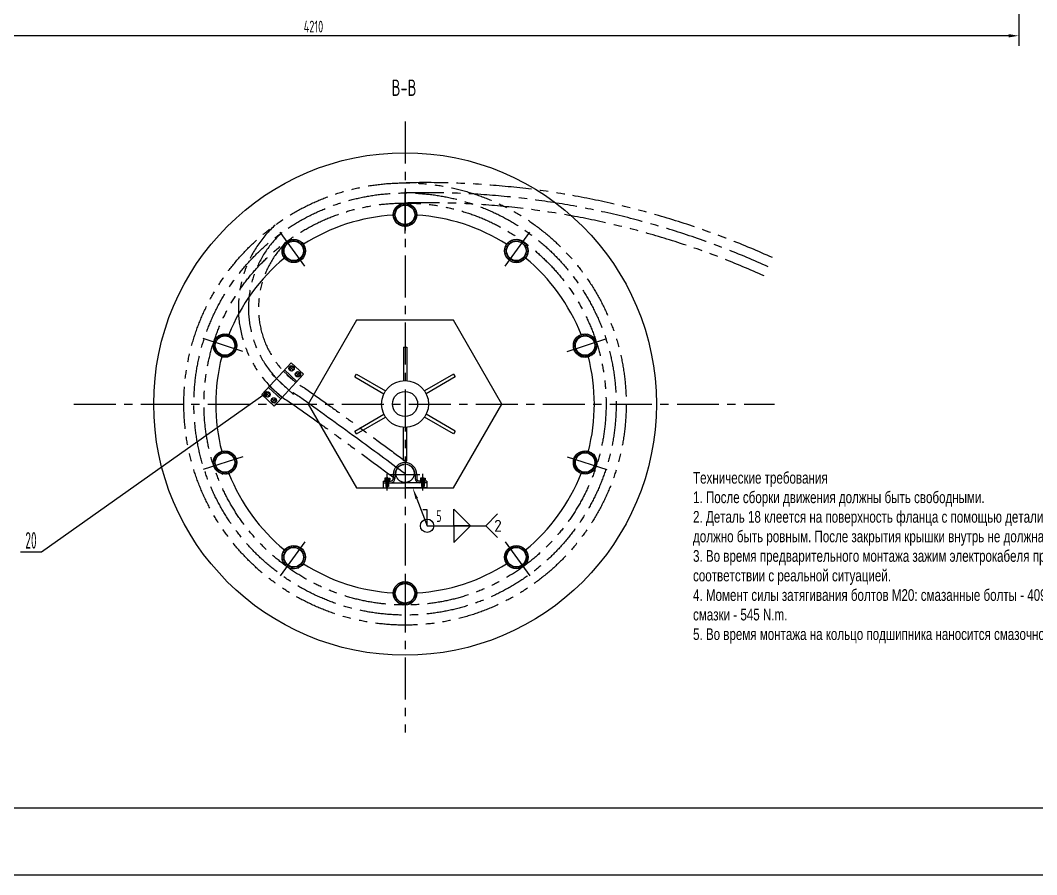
# Model space of a CAD drawing. Header units: millimetres. Extents: x 0 to 8410, y -1 to 5940.
# Drawn here: x 3082 to 6115, y 0 to 2550 of the extents above; entities that cross this region are included whole.
import ezdxf
from ezdxf.enums import TextEntityAlignment as Align

# ---------------------------------------------------------------- set-up
doc = ezdxf.new("R2010")
doc.units = ezdxf.units.MM
doc.header["$LTSCALE"] = 100
for name, pattern in [('F', [0.75, 0.5, -0.25]), ('G', [2, 1.25, -0.25, 0.25, -0.25]), ('K', [2.5, 1.25, -0.25, 0.25, -0.25, 0.25, -0.25])]:
    doc.linetypes.add(name, pattern=pattern)
for name, color, linetype in [('01', 7, 'Continuous'), ('02', 1, 'Continuous'), ('04', 2, 'F'), ('05', 4, 'G'), ('07', 6, 'K'), ('08', 1, 'Continuous'), ('11', 3, 'Continuous'), ('13', 3, 'Continuous')]:
    doc.layers.add(name, color=color, linetype=linetype)
doc.styles.get("Standard").update_dxf_attribs({"font": 'isocp', "width": 0.707, "bigfont": 'intecad.shx'})
doc.dimstyles.new('INTE', dxfattribs={"dimscale": 10, "dimtxt": 3.5, "dimasz": 3, "dimexe": 3, "dimexo": 0, "dimgap": 1, "dimtad": 1, "dimdec": 1, "dimdsep": 46, "dimtxsty": 'Standard', "dimcen": 0, "dimclrd": 1, "dimclre": 1, "dimclrt": 3, "dimaunit": 1, "dimadec": 0, "dimazin": 0, "dimtfac": 1, "dimtdec": 1, "dimtmove": 0, "dimatfit": 0, "dimfxl": 3, "dimarcsym": 0})

# ---------------------------------------------------------------- blocks, each defined once
blk = doc.blocks.new('*U26')
at = {"layer": '01'}
for p, q in [((0, 7.2), (-6.5, 3.4)), ((-6.5, 3.4), (-6.5, 0)), ((-6.5, -3.4), (-6.5, 0)), ((6.5, 3.4), (0, 7.2)), ((6.5, 0), (6.5, 3.4)), ((6.5, 0), (6.5, -3.4)), ((0, -7.2), (-6.5, -3.4)), ((6.5, -3.4), (0, -7.2))]:
    blk.add_line(p, q, dxfattribs=at)
at = {"layer": '05'}
for p, q in [((-8.4, 0), (7.8, 0)), ((0, -9), (0, 8.6))]:
    blk.add_line(p, q, dxfattribs=at)
blk = doc.blocks.new('*D43')
at = {"layer": '08', "color": 1, "lineweight": -2}
for p, q in [((1851.6, 3778.4), (1851.6, 2474)), ((6061.6, 3753.3), (6061.6, 2474)), ((6031.6, 2504), (1881.6, 2504))]:
    blk.add_line(p, q, dxfattribs=at)
at = {"layer": '08', "color": 1}
for points in [[(1881.6, 2509), (1881.6, 2499), (1851.6, 2504)], [(6031.6, 2509), (6031.6, 2499), (6061.6, 2504)]]:
    blk.add_solid(points, dxfattribs=at)
at = {"layer": 'Defpoints', "color": 0}
for p in [(1851.6, 3778.4), (6061.6, 3753.3), (1851.6, 2504)]:
    blk.add_point(p, dxfattribs=at)
at = {"layer": '08', "color": 3, "insert": (3956.6, 2531.5), "char_height": 35, "attachment_point": 5}
blk.add_mtext('4210', dxfattribs=at)
blk = doc.blocks.new('*U57')
at = {"layer": '01'}
for points in [[(123.2, -63.4), (173.2, -113.4), (123.2, -113.4)], [(123.2, -163.4), (173.2, -113.4), (123.2, -113.4)]]:
    blk.add_lwpolyline(points, close=True, dxfattribs=at)
blk.add_circle((43.2, -113.4), 20, dxfattribs=at)
at = {"layer": '02'}
blk.add_lwpolyline([(0, 0, 0, 8, 0), (12.5, -32.7, 8, 8, 0)], format="xyseb", dxfattribs=at)
for points in [[(12.5, -32.7), (43.2, -113.4), (218.2, -113.4)], [(253.6, -78), (218.2, -113.4), (253.6, -148.7)]]:
    blk.add_lwpolyline(points, dxfattribs=at)
at = {"layer": '13', "width": 0.707}
blk.add_text('5', height=35, dxfattribs=at).set_placement((70.2, -101.9))
at = {"layer": '13', "width": 1.077179}
blk.add_text('2', height=35, dxfattribs=at).set_placement((243.2, -130.9), (266.2, -130.9), align=Align.FIT)
blk = doc.blocks.new('*U87')
at = {"layer": '01'}
blk.add_lwpolyline([(20, 20), (821, 20)], dxfattribs=at)
at = {"layer": '02'}
blk.add_lwpolyline([(0, 0), (841, 0)], dxfattribs=at)

msp = doc.modelspace()

# ---------------------------------------------------------------- hatches: boundary and pattern name
at = {"layer": '02', "linetype": 'Continuous'}
h = msp.add_hatch(dxfattribs=at)
h.set_pattern_fill('JIS_LC_20', color=1, scale=0.2, style=0)
h.set_pattern_definition([(45, (-20594.3154, 1800.43), (-2.8284271, 2.8284271), []), (45, (-20594.2354, 1800.43), (-2.8284271, 2.8284271), [])])
h.paths.add_polyline_path([(4194.849, 1969.846, 0.41421356), (4229.849, 1934.846), (4229.849, 1940.846, -0.41421356), (4200.849, 1969.846, -0.41421356), (4229.849, 1998.846), (4229.849, 2004.846, 0.41421356)])
h.paths.add_polyline_path([(4229.849, 2004.846), (4229.849, 1998.846, -0.41421356), (4258.849, 1969.846, -0.41421356), (4229.849, 1940.846), (4229.849, 1934.846, 0.41421356), (4264.849, 1969.846, 0.41421356)])
h = msp.add_hatch(dxfattribs=at)
h.set_pattern_fill('JIS_LC_20', color=1, scale=0.2, angle=36, style=0)
h.set_pattern_definition([(81, (-16085.8407, -12866.3973), (-3.95075336, 0.62573786), []), (81, (-16085.776, -12866.3503), (-3.95075336, 0.62573786), [])])
h.paths.add_polyline_path([(3869.434, 1841.368, 0.41421356), (3918.323, 1833.625), (3914.796, 1838.479, -0.41421356), (3874.289, 1844.894, -0.41421356), (3880.704, 1885.402), (3877.178, 1890.256, 0.41421356)])
h.paths.add_polyline_path([(3877.178, 1890.256), (3880.704, 1885.402, -0.41421356), (3921.212, 1878.986, -0.41421356), (3914.796, 1838.479), (3918.323, 1833.625, 0.41421356), (3926.066, 1882.513, 0.41421356)])
h = msp.add_hatch(dxfattribs=at)
h.set_pattern_fill('JIS_LC_20', color=1, scale=0.2, angle=-36, style=0)
h.set_pattern_definition([(9, (-15620.803, 16316.158), (-0.62573786, 3.95075336), []), (9, (-15620.7384, 16316.1108), (-0.62573786, 3.95075336), [])])
h.paths.add_polyline_path([(4533.632, 1882.513, 0.41421356), (4541.375, 1833.625), (4544.902, 1838.479, -0.41421356), (4538.486, 1878.986, -0.41421356), (4578.993, 1885.402), (4582.52, 1890.256, 0.41421356)])
h.paths.add_polyline_path([(4582.52, 1890.256), (4578.993, 1885.402, -0.41421356), (4585.409, 1844.894, -0.41421356), (4544.902, 1838.479), (4541.375, 1833.625, 0.41421356), (4590.263, 1841.368, 0.41421356)])
h = msp.add_hatch(dxfattribs=at)
h.set_pattern_fill('JIS_LC_20', color=1, scale=0.2, angle=72, style=0)
h.set_pattern_definition([(117, (-3817.463, -22082.095), (-3.5640261, -1.815962), []), (117, (-3817.4385, -22082.019), (-3.5640261, -1.815962), [])])
h.paths.add_polyline_path([(3681.686, 1546.153, 0.41421356), (3725.789, 1568.625), (3720.082, 1570.479, -0.41421356), (3683.54, 1551.86, -0.41421356), (3664.921, 1588.402), (3659.215, 1590.256, 0.41421356)])
h.paths.add_polyline_path([(3659.215, 1590.256), (3664.921, 1588.402, -0.41421356), (3701.463, 1607.021, -0.41421356), (3720.082, 1570.479), (3725.789, 1568.625, 0.41421356), (3703.317, 1612.727, 0.41421356)])
h = msp.add_hatch(dxfattribs=at)
h.set_pattern_fill('JIS_LC_20', color=1, scale=0.2, angle=-72, style=0)
h.set_pattern_definition([(333, (-3065.0166, 25136.271), (1.815962, 3.5640261), []), (333, (-3064.992, 25136.195), (1.815962, 3.5640261), [])])
h.paths.add_polyline_path([(4756.38, 1612.727, 0.41421356), (4733.909, 1568.625), (4739.615, 1570.479, -0.41421356), (4758.234, 1607.021, -0.41421356), (4794.776, 1588.402), (4800.483, 1590.256, 0.41421356)])
h.paths.add_polyline_path([(4800.483, 1590.256), (4794.776, 1588.402, -0.41421356), (4776.157, 1551.86, -0.41421356), (4739.615, 1570.479), (4733.909, 1568.625, 0.41421356), (4778.011, 1546.153, 0.41421356)])
h = msp.add_hatch(dxfattribs=at)
h.set_pattern_fill('JIS_LC_20', color=1, scale=0.2, angle=108, style=0)
h.set_pattern_definition([(153, (11524.714, -22326.58), (-1.815962, -3.5640261), []), (153, (11524.6892, -22326.5037), (-1.815962, -3.5640261), [])])
h.paths.add_polyline_path([(3703.317, 1196.964, 0.41421356), (3725.789, 1241.067), (3720.082, 1239.212, -0.41421356), (3701.463, 1202.67, -0.41421356), (3664.921, 1221.289), (3659.215, 1219.435, 0.41421356)])
h.paths.add_polyline_path([(3659.215, 1219.435), (3664.921, 1221.289, -0.41421356), (3683.54, 1257.832, -0.41421356), (3720.082, 1239.212), (3725.789, 1241.067, 0.41421356), (3681.686, 1263.538, 0.41421356)])
h = msp.add_hatch(dxfattribs=at)
h.set_pattern_fill('JIS_LC_20', color=1, scale=0.2, angle=-108, style=0)
h.set_pattern_definition([(297, (12277.1606, 24891.7862), (3.5640261, 1.815962), []), (297, (12277.136, 24891.71), (3.5640261, 1.815962), [])])
h.paths.add_polyline_path([(4778.011, 1263.538, 0.41421356), (4733.909, 1241.067), (4739.615, 1239.212, -0.41421356), (4776.157, 1257.832, -0.41421356), (4794.776, 1221.289), (4800.483, 1219.435, 0.41421356)])
h.paths.add_polyline_path([(4800.483, 1219.435), (4794.776, 1221.289, -0.41421356), (4758.234, 1202.67, -0.41421356), (4739.615, 1239.212), (4733.909, 1241.067, 0.41421356), (4756.38, 1196.964, 0.41421356)])
h = msp.add_hatch(dxfattribs=at)
h.set_pattern_fill('JIS_LC_20', color=1, scale=0.2, angle=144, style=0)
h.set_pattern_definition([(189, (24080.5005, -13506.4667), (0.62573786, -3.95075336), []), (189, (24080.436, -13506.4196), (0.62573786, -3.95075336), [])])
h.paths.add_polyline_path([(3926.066, 927.178, 0.41421356), (3918.323, 976.067), (3914.796, 971.212, -0.41421356), (3921.212, 930.705, -0.41421356), (3880.704, 924.289), (3877.178, 919.435, 0.41421356)])
h.paths.add_polyline_path([(3877.178, 919.435), (3880.704, 924.289, -0.41421356), (3874.289, 964.797, -0.41421356), (3914.796, 971.212), (3918.323, 976.067, 0.41421356), (3869.434, 968.323, 0.41421356)])
h = msp.add_hatch(dxfattribs=at)
h.set_pattern_fill('JIS_LC_20', color=1, scale=0.2, angle=-144, style=0)
h.set_pattern_definition([(261, (24545.538, 15676.0885), (3.95075336, -0.62573786), []), (261, (24545.4734, 15676.0414), (3.95075336, -0.62573786), [])])
h.paths.add_polyline_path([(4590.263, 968.323, 0.41421356), (4541.375, 976.067), (4544.902, 971.212, -0.41421356), (4585.409, 964.797, -0.41421356), (4578.993, 924.289), (4582.52, 919.435, 0.41421356)])
h.paths.add_polyline_path([(4582.52, 919.435), (4578.993, 924.289, -0.41421356), (4538.486, 930.705, -0.41421356), (4544.902, 971.212), (4541.375, 976.067, 0.41421356), (4533.632, 927.178, 0.41421356)])
h = msp.add_hatch(dxfattribs=at)
h.set_pattern_fill('JIS_LC_20', color=1, scale=0.2, angle=180, style=0)
h.set_pattern_definition([(225, (29054.013, 1009.261), (2.8284271, -2.8284271), []), (225, (29053.933, 1009.261), (2.8284271, -2.8284271), [])])
h.paths.add_polyline_path([(4264.849, 839.846, 0.41421356), (4229.849, 874.846), (4229.849, 868.846, -0.41421356), (4258.849, 839.846, -0.41421356), (4229.849, 810.846), (4229.849, 804.846, 0.41421356)])
h.paths.add_polyline_path([(4229.849, 804.846), (4229.849, 810.846, -0.41421356), (4200.849, 839.846, -0.41421356), (4229.849, 868.846), (4229.849, 874.846, 0.41421356), (4194.849, 839.846, 0.41421356)])

# ---------------------------------------------------------------- linework, layer by layer
at = {"layer": '01', "color": 7, "linetype": 'Continuous'}
for p, q in [((4224.849, 1574.848), (4234.849, 1574.848)), ((4224.849, 1574.848), (4224.849, 1474.667)), ((4234.849, 1574.848), (4234.849, 1474.667)), ((3890.505, 1528.202), (3802.238, 1432.76)), ((3927.213, 1494.253), (3890.505, 1528.202)), ((3838.947, 1398.812), (3927.213, 1494.253)), ((3870.338, 1506.396), (3907.047, 1472.448)), ((4080.122, 1485.517), (4085.122, 1494.177)), ((4085.122, 1494.177), (4171.882, 1444.086)), ((4374.575, 1494.177), (4287.816, 1444.086)), ((4374.575, 1494.177), (4379.575, 1485.517)), ((4080.122, 1485.517), (4166.882, 1435.426)), ((4379.575, 1485.517), (4292.816, 1435.426)), ((3802.238, 1432.76), (3838.947, 1398.812)), ((3822.405, 1454.566), (3859.113, 1420.617)), ((4080.122, 1324.174), (4166.882, 1374.265)), ((4085.122, 1315.514), (4171.882, 1365.605)), ((4374.575, 1315.514), (4287.816, 1365.605)), ((4379.575, 1324.174), (4292.816, 1374.265)), ((4224.849, 1234.843), (4224.849, 1335.024)), ((4234.849, 1234.843), (4234.849, 1335.024)), ((4085.122, 1315.514), (4080.122, 1324.174)), ((4379.575, 1324.174), (4374.575, 1315.514)), ((4234.849, 1234.843), (4224.849, 1234.843)), ((4164.849, 1174.846), (4186.849, 1174.846)), ((4164.849, 1174.846), (4164.849, 1169.846)), ((4164.849, 1169.846), (4189.55, 1169.846)), ((4164.849, 1169.846), (4164.849, 1154.846)), ((4164.849, 1169.846), (4229.849, 1169.846)), ((4164.849, 1154.846), (4229.849, 1154.846)), ((4294.849, 1169.846), (4229.849, 1169.846)), ((4294.849, 1154.846), (4229.849, 1154.846)), ((4294.849, 1169.846), (4270.148, 1169.846)), ((4294.849, 1174.846), (4271.14, 1174.846)), ((4294.849, 1174.846), (4294.849, 1169.846)), ((4294.849, 1169.846), (4294.849, 1154.846))]:
    msp.add_line(p, q, dxfattribs=at)
at = {"layer": '01'}
for p, q in [((4176.849, 1183.846), (4169.659, 1183.846)), ((4169.659, 1183.846), (4169.659, 1178.546)), ((4172.849, 1178.546), (4172.849, 1183.846)), ((4176.849, 1183.846), (4184.039, 1183.846)), ((4180.849, 1178.546), (4180.849, 1183.846)), ((4184.039, 1183.846), (4184.039, 1178.546)), ((4194.849, 1194.846), (4194.849, 1182.846)), ((4199.849, 1194.846), (4199.849, 1182.846)), ((4259.849, 1194.846), (4259.849, 1182.846)), ((4264.849, 1194.846), (4264.849, 1182.846)), ((4282.849, 1183.846), (4275.659, 1183.846)), ((4275.659, 1183.846), (4275.659, 1178.546)), ((4278.849, 1178.546), (4278.849, 1183.846)), ((4282.849, 1183.846), (4290.039, 1183.846)), ((4286.849, 1178.546), (4286.849, 1183.846)), ((4290.039, 1183.846), (4290.039, 1178.546)), ((4168.849, 1176.446), (4168.849, 1174.846)), ((4176.849, 1176.446), (4168.849, 1176.446)), ((4169.659, 1178.546), (4176.849, 1178.546)), ((4170.699, 1178.546), (4170.699, 1176.446)), ((4176.849, 1178.546), (4170.699, 1178.546)), ((4170.699, 1176.446), (4176.849, 1176.446)), ((4176.849, 1178.546), (4182.999, 1178.546)), ((4184.039, 1178.546), (4176.849, 1178.546)), ((4182.999, 1176.446), (4176.849, 1176.446)), ((4176.849, 1176.446), (4184.849, 1176.446)), ((4184.849, 1174.846), (4176.849, 1174.846)), ((4182.999, 1178.546), (4182.999, 1176.446)), ((4184.849, 1176.446), (4184.849, 1174.846)), ((4274.849, 1176.446), (4274.849, 1174.846)), ((4282.849, 1176.446), (4274.849, 1176.446)), ((4274.849, 1174.846), (4282.849, 1174.846)), ((4275.659, 1178.546), (4282.849, 1178.546)), ((4276.699, 1178.546), (4276.699, 1176.446)), ((4282.849, 1178.546), (4276.699, 1178.546)), ((4276.699, 1176.446), (4282.849, 1176.446)), ((4282.849, 1178.546), (4288.999, 1178.546)), ((4290.039, 1178.546), (4282.849, 1178.546)), ((4288.999, 1176.446), (4282.849, 1176.446)), ((4282.849, 1176.446), (4290.849, 1176.446)), ((4288.999, 1178.546), (4288.999, 1176.446)), ((4290.849, 1176.446), (4290.849, 1174.846)), ((4295.735, 1088.651), (4282.89, 1088.651)), ((4295.735, 1041.486), (4295.735, 1088.651))]:
    msp.add_line(p, q, dxfattribs=at)
at = {"layer": '01', "color": 7, "linetype": 'Continuous'}
msp.add_lwpolyline([(4085.511, 1654.846), (3941.174, 1404.846), (4085.511, 1154.846), (4374.186, 1154.846), (4518.524, 1404.846), (4374.186, 1654.846)], close=True, dxfattribs=at)
for centre, radius in [((4229.849, 1404.846), 750), ((4229.849, 1969.846), 35), ((4229.849, 1969.846), 29), ((3897.75, 1861.94), 35), ((3897.75, 1861.94), 29), ((4561.947, 1861.94), 35), ((4561.947, 1861.94), 29), ((3692.502, 1579.44), 35), ((3692.502, 1579.44), 29), ((4767.196, 1579.44), 35), ((4767.196, 1579.44), 29), ((3891.167, 1511.244), 8), ((3910.255, 1493.591), 8), ((4229.849, 1404.846), 70), ((3819.196, 1433.423), 8), ((4229.849, 1404.846), 37.5), ((3838.284, 1415.769), 8), ((3692.502, 1230.251), 35), ((3692.502, 1230.251), 29), ((4767.196, 1230.251), 35), ((4767.196, 1230.251), 29), ((3897.75, 947.751), 35), ((3897.75, 947.751), 29), ((4561.947, 947.751), 35), ((4561.947, 947.751), 29), ((4229.849, 839.846), 35), ((4229.849, 839.846), 29)]:
    msp.add_circle(centre, radius, dxfattribs=at)
for centre, radius, start, end in [((4229.849, 1404.846), 565, 93.549864, 122.450136), ((4229.849, 1404.846), 565, 57.549864, 86.450136), ((4229.849, 1404.846), 565, 129.549864, 158.450136), ((4229.849, 1404.846), 565, 21.549864, 50.450136), ((4229.849, 1404.846), 565, 165.549864, 194.450136), ((4229.849, 1404.846), 565, 345.549864, 14.450136), ((4229.849, 1194.846), 35, 90, 180), ((4229.849, 1194.846), 30, 90, 180), ((4229.849, 1194.846), 35, 360, 90), ((4229.849, 1194.846), 30, 0, 90), ((4229.849, 1404.846), 565, 201.549864, 230.450136), ((4229.849, 1404.846), 565, 309.549864, 338.450136), ((4229.849, 1404.846), 565, 237.549864, 266.450136), ((4229.849, 1404.846), 565, 273.549864, 302.450136)]:
    msp.add_arc(centre, radius, start, end, dxfattribs=at)
at = {"layer": '01'}
for centre, radius, start, end in [((4186.849, 1182.846), 8, 270, 0), ((4186.849, 1182.846), 13, 270, 0), ((4272.849, 1182.846), 13, 180, 270), ((4272.849, 1182.846), 8, 180, 270)]:
    msp.add_arc(centre, radius, start, end, dxfattribs=at)
msp.add_spline([(3914.82, 1427.226), (4084.785, 1304.549), (4229.849, 1197.643)], degree=3, dxfattribs=at)
at = {"layer": '02'}
for p, q in [((3815.073, 1437.44), (3144.532, 963.124)), ((3144.532, 963.124), (3082.532, 963.124))]:
    msp.add_line(p, q, dxfattribs=at)
at = {"layer": '04', "color": 2, "linetype": 'F'}
for p, q in [((3866.944, 1502.725), (3903.652, 1468.777)), ((3825.799, 1458.237), (3862.508, 1424.288)), ((4168.849, 1174.846), (4176.849, 1174.846)), ((4172.849, 1178.498), (4172.849, 1158.498)), ((4172.849, 1158.498), (4176.849, 1158.498)), ((4173.849, 1158.498), (4173.849, 1174.748)), ((4180.849, 1158.498), (4176.849, 1158.498)), ((4179.849, 1158.498), (4179.849, 1174.748)), ((4180.849, 1178.498), (4180.849, 1158.498)), ((4278.849, 1178.498), (4278.849, 1158.498)), ((4278.849, 1158.498), (4282.849, 1158.498)), ((4279.849, 1158.498), (4279.849, 1174.748)), ((4290.849, 1174.846), (4282.849, 1174.846)), ((4286.849, 1158.498), (4282.849, 1158.498)), ((4285.849, 1158.498), (4285.849, 1174.748)), ((4286.849, 1178.498), (4286.849, 1158.498))]:
    msp.add_line(p, q, dxfattribs=at)
at = {"layer": '05'}
for p, q in [((4229.849, 2247.952), (4229.849, 424.687)), ((4229.849, 1913.624), (4229.849, 2043.258)), ((3930.796, 1816.456), (3854.599, 1921.332)), ((4528.901, 1816.456), (4605.098, 1921.332)), ((3745.972, 1562.067), (3622.683, 1602.126)), ((4713.726, 1562.067), (4837.015, 1602.126)), ((3241.57, 1404.846), (5332.974, 1404.846)), ((3745.972, 1247.624), (3622.683, 1207.565)), ((4713.726, 1247.624), (4837.015, 1207.565)), ((4229.849, 1243.158), (4229.849, 1146.145)), ((4176.849, 1146.6), (4176.849, 1196.675)), ((4176.849, 1186.863), (4176.849, 1156.949)), ((4282.849, 1146.6), (4282.849, 1196.675)), ((4282.849, 1186.863), (4282.849, 1156.949)), ((4176.849, 1180.642), (4176.849, 1174.35)), ((4176.849, 1178.498), (4176.849, 1173.034)), ((4282.849, 1180.642), (4282.849, 1174.35)), ((4282.849, 1178.498), (4282.849, 1173.034)), ((3930.796, 993.235), (3854.599, 888.359)), ((4528.901, 993.235), (4605.098, 888.359)), ((4229.849, 896.067), (4229.849, 766.433))]:
    msp.add_line(p, q, dxfattribs=at)
at = {"layer": '05', "color": 4, "linetype": 'G'}
for p, q in [((3832.007, 1493.765), (3896.949, 1433.706)), ((4183.082, 1194.846), (4274.061, 1194.846))]:
    msp.add_line(p, q, dxfattribs=at)
msp.add_circle((4229.849, 1404.846), 630, dxfattribs=at)
at = {"layer": '05'}
for centre, radius, start, end in [((4292.026, -434.85), 2470.488, 65.56601, 91.459916), ((4066.926, 1690.9), 304.401, 132.206383, 240.020647)]:
    msp.add_arc(centre, radius, start, end, dxfattribs=at)
at = {"layer": '07', "color": 6, "linetype": 'K'}
for centre, radius in [((4229.849, 1404.846), 660), ((4229.849, 1404.846), 600), ((4229.849, 1197.643), 27.203)]:
    msp.add_circle(centre, radius, dxfattribs=at)
for centre, radius, start, end in [((4292.026, -434.85), 2500.488, 65.56601, 91.459916), ((4292.026, -434.85), 2440.488, 65.56601, 91.459916), ((4066.598, 1691.025), 334.089, 132.179147, 239.381948), ((4067.308, 1690.754), 274.767, 132.244891, 240.784997)]:
    msp.add_arc(centre, radius, start, end, dxfattribs=at)
for points, knots in [([(3932.313, 1451.598), (3954.828, 1435.438), (3977.354, 1419.271), (4019.623, 1388.852), (4039.369, 1374.609), (4072.526, 1350.588), (4085.95, 1340.834), (4121.675, 1314.774), (4143.931, 1298.429), (4188.359, 1265.679), (4210.532, 1249.274), (4237.694, 1229.163), (4242.698, 1225.458), (4247.702, 1221.752)], [0, 0, 0, 0, 83.14238639, 83.14238639, 156.08636304, 156.08636304, 205.76768067, 205.76768067, 288.45162607, 288.45162607, 371.13557147, 371.13557147, 389.81433661, 389.81433661, 389.81433661, 389.81433661]), ([(3897.327, 1402.854), (3919.882, 1386.666), (3942.426, 1370.485), (3984.658, 1340.093), (4004.354, 1325.886), (4037.382, 1301.958), (4050.734, 1292.255), (4086.369, 1266.261), (4108.627, 1249.913), (4153.114, 1217.119), (4175.34, 1200.674), (4202.38, 1180.654), (4207.188, 1177.094), (4211.996, 1173.533)], [0, 0, 0, 0, 83.28602143, 83.28602143, 156.23519745, 156.23519745, 205.85044165, 205.85044165, 288.85858844, 288.85858844, 371.86673523, 371.86673523, 389.81433661, 389.81433661, 389.81433661, 389.81433661])]:
    msp.add_open_spline(points, degree=3, knots=knots, dxfattribs=at)

# ---------------------------------------------------------------- block references
at = {"layer": '01', "xscale": 10, "yscale": 10, "zscale": 10}
msp.add_blockref('*U87', (0, 0), dxfattribs=at)
at = {"layer": '02'}
msp.add_blockref('*U57', (4252.528, 1154.846), dxfattribs=at)
at = {"layer": '05', "xscale": -1}
for p, rotation in [((3891.167, 1511.244), 317.2367088489921), ((3838.284, 1415.769), 137.2367088489921)]:
    msp.add_blockref('*U26', p, dxfattribs=dict(at, rotation=rotation))
at = {"layer": '05'}
for p, rotation in [((3910.255, 1493.591), 317.2367088489921), ((3819.196, 1433.423), 137.2367088489921)]:
    msp.add_blockref('*U26', p, dxfattribs=dict(at, rotation=rotation))

# ---------------------------------------------------------------- texts
at = {"layer": '01', "insert": (5089.43, 1202.255), "char_height": 35, "attachment_point": 1}
msp.add_mtext('{\\fArial|b0|i0|c204|p34;\\C3;Технические требования\\P1. После сборки движения должны быть свободными.\\P2. Деталь 18 клеется на поверхность фланца с помощью детали 19. Приклеивание\\Pдолжно быть ровным. После закрытия крышки внутрь не должна попадать вода.\\P3. Во время предварительного монтажа зажим электрокабеля приваривается в \\Pсоответствии с реальной ситуацией.\\P4. Момент силы затягивания болтов М20: смазанные болты - 409 \\fArial|b0|i0|c0|p34;N.m., \\fArial|b0|i0|c204|p34;болты без \\Pсмазки - 545 \\fArial|b0|i0|c0|p34;N.m.\\P\\fArial|b0|i0|c204|p34;5. Во время монтажа на кольцо подшипника наносится смазочное масло.}', dxfattribs=at)
at = {"layer": '02', "width": 0.605172}
msp.add_text('●', height=10, dxfattribs=at).set_placement((3812.073, 1432.44), (3818.073, 1432.44), align=Align.FIT)
at = {"layer": '11', "width": 0.549187}
msp.add_text('20', height=49.4975, dxfattribs=at).set_placement((3096.532, 973.124), (3130.533, 973.124), align=Align.FIT)
at = {"layer": '11', "insert": (4189.845, 2373.439), "char_height": 49, "width": 196.61091, "attachment_point": 1}
msp.add_mtext('B-B', dxfattribs=at)

# ---------------------------------------------------------------- dimensions: what is measured, and where the dimension line sits
at = {"layer": '08'}
dim = msp.add_linear_dim(base=(1851.636, 2503.964), p1=(6061.642, 3753.286), p2=(1851.636, 3778.369), dimstyle='INTE', dxfattribs=at)
dim.commit()
dim.dimension.update_dxf_attribs({"geometry": '*D43', "text_midpoint": (3956.639, 2531.467)})

doc.saveas('drawing.dxf')
